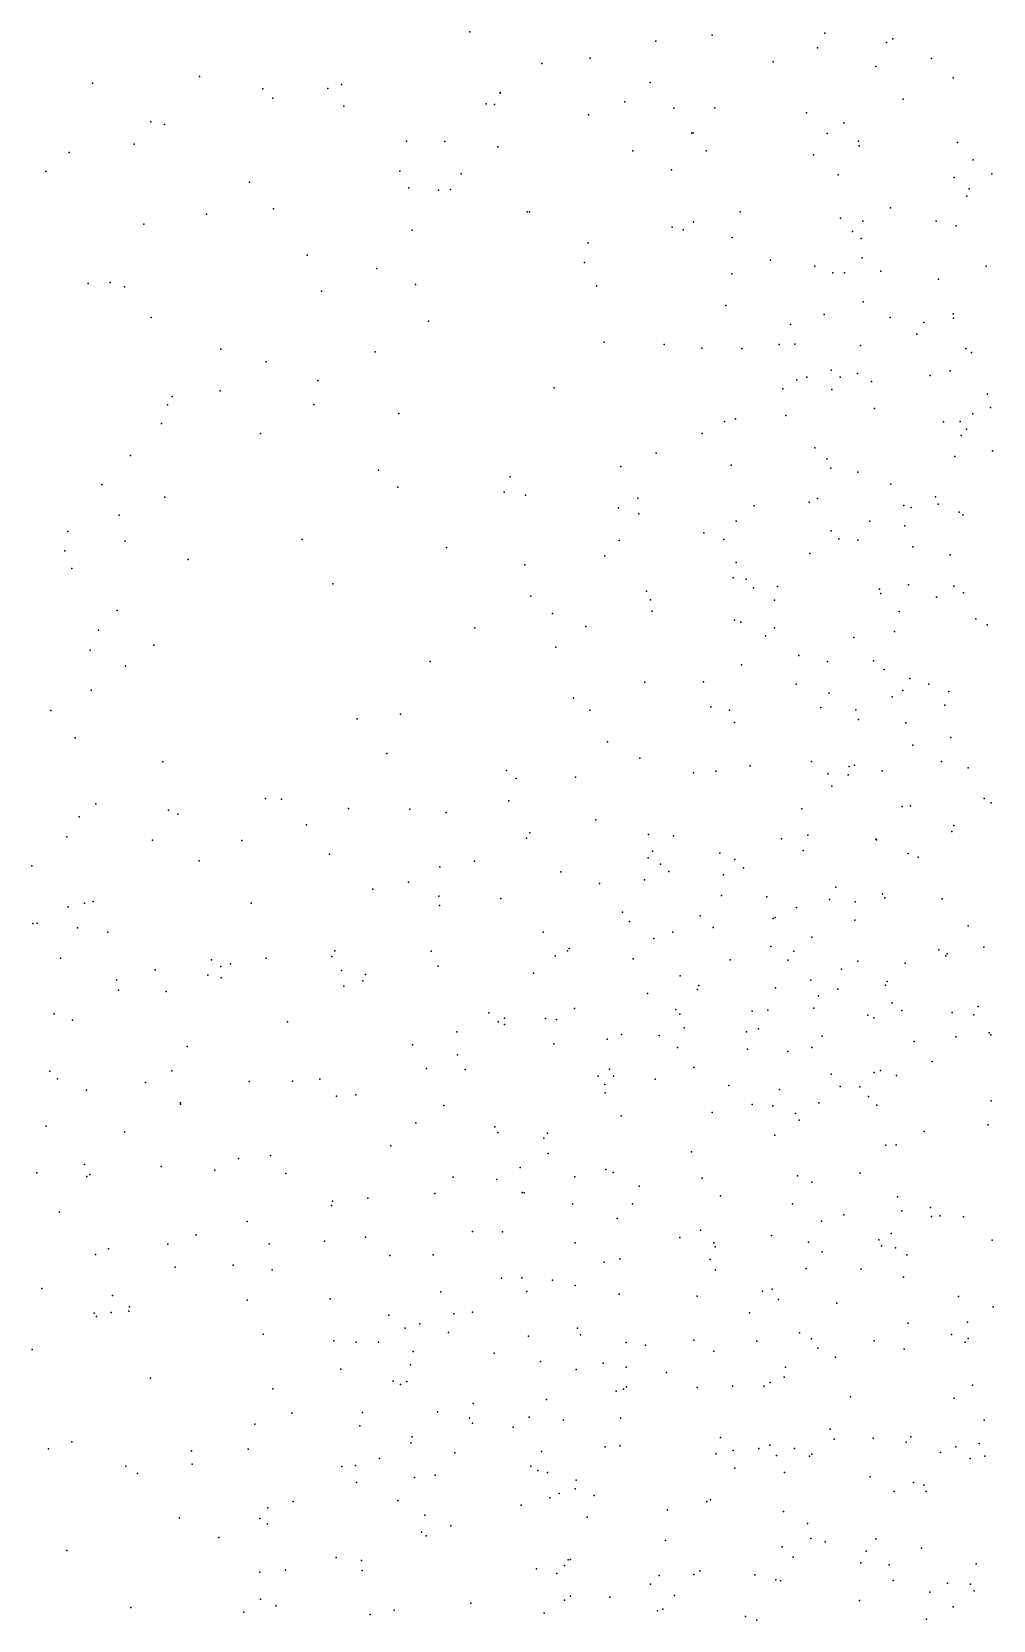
# Model space of a CAD drawing. Header units: metres. Extents: x -23.9 to 23.9, y -28.5 to 28.5.
# Drawn here: x -16.003 to -13.169, y -9.364 to -4.682 of the extents above; entities that cross this region are included whole.
import ezdxf

# ---------------------------------------------------------------- set-up
doc = ezdxf.new("R2010")
doc.units = ezdxf.units.M

msp = doc.modelspace()

# ---------------------------------------------------------------- linework, layer by layer
for p in [(-14.712, -4.6818, 16.0831), (-14.1634, -4.7091, 8.991), (-13.997, -4.6921, -2.0594), (-13.665, -4.6859, 11.8808), (-13.4836, -4.7134, -0.594), (-13.4643, -4.7027, 3.5914), (-14.4989, -4.7752, 11.2746), (-14.3569, -4.76, 10.2564), (-13.8177, -4.7703, 2.2617), (-13.6867, -4.7296, 9.0504), (-13.3505, -4.7601, 9.8745), (-15.5088, -4.814, 16.7368), (-13.5144, -4.7843, 0.3115), (-13.2863, -4.8178, -2.3926), (-15.8236, -4.8332, 10.9953), (-15.3223, -4.8502, 4.0343), (-15.1299, -4.8491, 8.7017), (-15.0896, -4.8375, 14.6776), (-14.6222, -4.8629, 15.4747), (-14.6221, -4.8604, 12.0077), (-14.1799, -4.8317, -0.0229), (-15.2925, -4.8771, 11.7985), (-15.0834, -4.9015, 10.0284), (-14.663, -4.8942, 14.2929), (-14.6389, -4.8966, 3.1367), (-14.2545, -4.8885, 1.3596), (-14.1103, -4.9068, 4.5169), (-13.989, -4.9063, -0.4352), (-13.434, -4.8804, 4.5979), (-15.652, -4.9477, 8.3531), (-15.6121, -4.9551, 4.2333), (-14.3616, -4.9265, 4.2683), (-13.7189, -4.9205, -0.0607), (-13.6092, -4.9499, 13.8036), (-14.8978, -5.0039, 16.5428), (-14.7854, -5.0055, 8.8285), (-14.0572, -4.9803, 13.8138), (-14.0528, -4.9793, 1.8442), (-13.6578, -4.9813, -0.9001), (-13.5655, -5.0045, 3.3774), (-13.2736, -5.0078, 12.3154), (-15.893, -5.0378, 3.7539), (-15.7009, -5.0127, 15.0788), (-14.6287, -5.0208, 14.6398), (-14.2313, -5.0329, 9.0964), (-14.0149, -5.0326, 14.673), (-13.6987, -5.045, -2.4971), (-13.5634, -5.0182, 9.2237), (-15.9619, -5.0932, 4.1663), (-14.9184, -5.093, 14.9693), (-14.7374, -5.1009, 16.1794), (-14.1169, -5.0888, -1.6149), (-13.6257, -5.103, 2.5463), (-13.228, -5.0588, 2.5627), (-13.1723, -5.1009, 4.8223), (-15.3613, -5.1251, 16.7018), (-14.8911, -5.1419, 4.0854), (-14.8039, -5.1491, 3.366), (-14.7689, -5.1467, 9.8687), (-13.2838, -5.1111, -1.4021), (-13.2394, -5.1451, 13.6055), (-13.2469, -5.1665, 7.1968), (-15.4876, -5.2193, 8.7567), (-15.2906, -5.2037, 13.8894), (-14.5421, -5.2126, 3.661), (-14.5353, -5.2122, 9.3244), (-14.0521, -5.2417, 1.2656), (-13.9148, -5.2123, -1.3444), (-13.619, -5.2316, 14.3642), (-13.5533, -5.2403, 9.6325), (-13.4712, -5.2006, 13.2922), (-13.3369, -5.2401, 16.1937), (-15.6728, -5.2487, 14.2802), (-14.8811, -5.267, 15.7923), (-14.1149, -5.2581, 0.8979), (-14.0823, -5.2653, 4.5962), (-13.9383, -5.2881, 9.2902), (-13.583, -5.2704, 12.2364), (-13.2779, -5.254, 5.1887), (-14.3624, -5.3041, 9.7152), (-13.5575, -5.2911, 6.7901), (-15.1912, -5.34, 15.586), (-14.9859, -5.3798, 14.1602), (-14.3736, -5.3616, 14.9087), (-13.8253, -5.3553, 13.1178), (-13.6942, -5.3722, -1.6959), (-13.5546, -5.3483, 19.2231), (-13.1898, -5.3727, 16.55), (-15.8364, -5.4242, 16.7206), (-15.772, -5.4207, 8.3865), (-14.8718, -5.4264, 13.8445), (-14.3378, -5.4302, 4.0845), (-13.939, -5.3952, 9.776), (-13.6411, -5.3919, 0.8442), (-13.6066, -5.392, 19.6134), (-13.4997, -5.3877, 3.4113), (-13.3296, -5.4108, -14.1452), (-15.7296, -5.4333, 9.1243), (-15.1486, -5.4465, 8.8266), (-15.6509, -5.5242, 14.7185), (-13.9566, -5.489, 1.6519), (-13.6667, -5.5155, 2.4367), (-13.5518, -5.4779, 15.9624), (-13.4721, -5.5243, 6.4179), (-13.2863, -5.5129, 13.2141), (-14.8339, -5.5348, 9.1225), (-13.7659, -5.545, 14.6467), (-13.3735, -5.5385, 9.8931), (-13.2855, -5.526, 2.4838), (-15.4456, -5.6176, 13.8973), (-14.3154, -5.5968, 9.9414), (-14.1385, -5.6033, 4.3547), (-14.028, -5.6139, 3.6137), (-13.9094, -5.6151, -2.0727), (-13.7999, -5.6035, 19.182), (-13.7534, -5.6027, 6.9852), (-13.5602, -5.6068, 16.3007), (-13.3937, -5.5728, 15.5846), (-13.2493, -5.6153, -14.7174), (-15.312, -5.6548, 16.5163), (-14.9908, -5.6249, 9.6003), (-13.2323, -5.6272, 12.1703), (-15.1594, -5.7095, 15.929), (-13.7475, -5.7081, 4.9882), (-13.7177, -5.6995, 6.6523), (-13.646, -5.6796, -14.7249), (-13.6199, -5.6995, 1.5212), (-13.5685, -5.6888, 18.8556), (-13.3543, -5.6953, 14.3673), (-13.2951, -5.6809, 7.5754), (-15.5894, -5.7566, 8.2717), (-15.4479, -5.7397, 13.0886), (-14.4627, -5.7308, 14.8595), (-13.7884, -5.7337, -13.7953), (-13.6446, -5.7359, 7.3297), (-13.5278, -5.7126, 5.3218), (-13.1855, -5.7502, 1.5862), (-15.6029, -5.781, 9.2678), (-15.1719, -5.7807, 8.6778), (-13.5184, -5.7924, 3.786), (-13.1769, -5.7889, -13.6522), (-15.621, -5.8361, 14.8579), (-14.921, -5.8073, 14.2412), (-13.9612, -5.8306, 9.893), (-13.9287, -5.8222, 3.9833), (-13.7803, -5.8127, 4.2896), (-13.3148, -5.8318, 11.8477), (-13.2659, -5.8306, 18.7277), (-13.2286, -5.808, 12.5978), (-15.3282, -5.8654, 15.6568), (-14.0265, -5.8662, 12.4526), (-13.2633, -5.8714, 6.2643), (-13.2474, -5.8527, 1.9233), (-15.7124, -5.9307, 13.4689), (-14.1625, -5.9237, 9.365), (-13.6943, -5.9079, 9.5739), (-13.6588, -5.9404, -2.5169), (-13.282, -5.9338, 16.6409), (-13.1712, -5.9167, -14.8617), (-14.9805, -5.9735, 12.8575), (-14.2663, -5.9629, 9.7375), (-13.941, -5.9588, 9.0161), (-13.6475, -5.968, 19.9645), (-13.5681, -5.9796, -14.8928), (-15.7964, -6.0162, 15.1104), (-14.9241, -6.024, 8.6681), (-14.6103, -6.0388, 13.9594), (-14.5925, -5.9937, 14.5935), (-13.4708, -6.0156, 7.4489), (-15.611, -6.0539, 13.7782), (-14.5471, -6.0476, 8.6443), (-14.2732, -6.085, 18.3392), (-14.2159, -6.0568, 17.799), (-13.8735, -6.0791, 18.1534), (-13.7109, -6.0678, 4.68), (-13.6866, -6.0578, 7.1394), (-13.4322, -6.078, -1.9167), (-13.4109, -6.0838, 9.0991), (-13.3388, -6.0528, 9.5881), (-13.3307, -6.074, 10.2388), (-15.7453, -6.1061, 14.2834), (-14.2135, -6.1024, 13.5267), (-13.9265, -6.1241, -14.672), (-13.5325, -6.1245, 14.2347), (-13.2692, -6.0972, -2.8879), (-13.2578, -6.1057, 20.0807), (-15.8964, -6.1544, 0.0714), (-15.2057, -6.1786, 8.2335), (-14.0216, -6.1586, 14.1124), (-13.9627, -6.1782, 11.9948), (-13.6465, -6.1526, 5.4528), (-13.6238, -6.1759, -13.591), (-13.4288, -6.1377, -2.2939), (-15.9051, -6.2117, -3.7974), (-15.7273, -6.1829, 14.6741), (-14.7807, -6.202, 13.0907), (-14.2715, -6.1816, 8.789), (-13.7092, -6.2196, 10.1093), (-13.5682, -6.1799, 11.7289), (-13.4058, -6.1998, 6.0101), (-13.2958, -6.2234, 4.3045), (-15.8851, -6.2635, 0.5763), (-15.5418, -6.2368, 16.2331), (-14.5497, -6.2528, 12.7775), (-14.3138, -6.2268, 8.3764), (-13.9268, -6.246, -13.8226), (-15.115, -6.3087, 13.2744), (-13.9355, -6.2914, 6.9061), (-13.8968, -6.2949, 7.5833), (-13.8042, -6.317, 16.8642), (-13.4185, -6.3123, 12.4285), (-13.2843, -6.316, -9.7984), (-14.5321, -6.3448, 18.6001), (-14.1904, -6.3302, 18.8891), (-14.1788, -6.3562, 7.1822), (-13.8753, -6.3203, 13.7436), (-13.8139, -6.3568, 17.5499), (-13.5035, -6.325, 19.9122), (-13.4998, -6.337, 4.7653), (-13.336, -6.3482, 9.9014), (-13.2567, -6.3351, 18.8475), (-15.7516, -6.3876, 12.6762), (-14.4674, -6.3964, 19.1009), (-14.1744, -6.3894, 16.8417), (-13.4456, -6.3904, -3.1702), (-13.2197, -6.4123, 16.0062), (-15.8067, -6.4457, -4.4491), (-14.6965, -6.4389, 9.2382), (-14.3692, -6.4346, 8.1063), (-13.9309, -6.4157, 17.17), (-13.9128, -6.4222, 8.6869), (-13.8134, -6.4382, 16.4324), (-13.4601, -6.4491, 16.7257), (-13.1866, -6.4302, 12.7057), (-15.8304, -6.5046, 8.1311), (-15.6432, -6.49, 0.3494), (-14.4585, -6.4956, 17.4514), (-13.8395, -6.4623, 5.805), (-13.5796, -6.467, 6.6746), (-15.7271, -6.5515, 12.9817), (-14.8284, -6.5375, 18.0815), (-13.911, -6.5477, 12.5426), (-13.7418, -6.52, -14.6428), (-13.6569, -6.5378, 7.8464), (-13.5212, -6.5355, 17.2047), (-14.1954, -6.5983, 13.1422), (-14.0224, -6.5977, 6.6772), (-13.4904, -6.5613, 19.5711), (-13.4141, -6.5875, 11.5151), (-15.8279, -6.622, -0.2793), (-14.4056, -6.6457, 16.6262), (-13.7494, -6.6042, 18.7776), (-13.6527, -6.6316, -10.6545), (-13.4668, -6.6421, -13.7217), (-13.4354, -6.6234, 16.4321), (-13.3588, -6.6046, -2.281), (-13.2993, -6.6264, -3.3961), (-15.9467, -6.6818, -5.1638), (-14.9158, -6.6926, 18.9307), (-14.3576, -6.6815, 7.0911), (-14.0009, -6.6715, 13.5702), (-13.9464, -6.6809, 16.2179), (-13.677, -6.6734, 5.0207), (-13.5736, -6.6802, 6.1651), (-13.3113, -6.6668, 8.392), (-15.0439, -6.7068, 7.9485), (-13.931, -6.718, 5.4983), (-13.5654, -6.7092, -11.0777), (-13.4267, -6.7187, -14.5256), (-15.8754, -6.763, -4.0603), (-14.3059, -6.7748, 7.5533), (-13.4055, -6.7846, -14.1364), (-13.2939, -6.7617, 7.7756), (-15.6165, -6.8337, 0.1526), (-14.9563, -6.8086, 7.6193), (-14.2105, -6.8229, 19.4582), (-13.704, -6.8322, -10.2513), (-13.3212, -6.8329, -13.4473), (-14.6034, -6.8594, 19.4123), (-14.3996, -6.8787, 17.2176), (-14.0527, -6.8657, 7.8243), (-13.9862, -6.8608, -11.0323), (-13.8854, -6.8452, 8.7289), (-13.6553, -6.8685, 18.5798), (-13.5966, -6.8721, 12.492), (-13.5931, -6.8477, 6.5473), (-13.5773, -6.8431, 17.4669), (-13.496, -6.8603, 18.1617), (-13.2423, -6.8512, 17.1166), (-14.5747, -6.8826, 17.5245), (-13.6448, -6.9049, 16.1732), (-15.8137, -6.9575, 13.2199), (-15.3138, -6.9413, 0.5279), (-15.267, -6.9439, 13.3234), (-15.0692, -6.9715, 2.4701), (-14.8882, -6.9726, 18.4299), (-14.5964, -6.9481, 13.1446), (-13.7324, -6.9723, 19.1727), (-13.4369, -6.9649, -2.425), (-13.4123, -6.9633, 4.941), (-13.1949, -6.9414, -14.9873), (-13.1745, -6.954, -9.7019), (-15.8635, -6.996, -0.231), (-15.5997, -6.9762, 0.8383), (-15.5723, -6.9873, -4.7163), (-15.1932, -7.0188, 0.9925), (-14.7818, -6.983, 2.1856), (-14.34, -7.004, 1.9018), (-13.2849, -7.0207, -13.7297), (-15.9001, -7.0543, 8.3345), (-15.6468, -7.0647, -5.3648), (-15.3835, -7.0655, 1.9203), (-14.5449, -7.0585, 12.4568), (-14.5345, -7.0429, 16.9085), (-14.1845, -7.0478, 8.7093), (-14.1114, -7.0515, 1.5217), (-13.7926, -7.0606, 8.3967), (-13.7156, -7.0492, 6.0191), (-13.5145, -7.0612, -15.0063), (-13.5132, -7.0637, -14.3695), (-13.2903, -7.0393, 6.7131), (-15.1253, -7.1055, 7.2897), (-14.1733, -7.0965, -10.5358), (-13.9743, -7.1024, 16.1504), (-13.7289, -7.0952, -11.3622), (-13.4198, -7.1037, 9.6988), (-13.3902, -7.1145, 17.3217), (-16.003, -7.1405, -4.2747), (-15.5092, -7.1256, 7.7166), (-14.8001, -7.143, 19.2686), (-14.6982, -7.1259, 18.0525), (-14.4429, -7.1577, 9.0028), (-14.1861, -7.1167, 17.4322), (-14.1497, -7.1356, 12.8516), (-14.1245, -7.1563, 6.7749), (-13.9303, -7.1211, 8.9397), (-13.9047, -7.1456, -10.1652), (-14.9978, -7.2093, 2.7575), (-14.8924, -7.188, 9.105), (-14.3293, -7.192, 19.4638), (-14.197, -7.1809, 5.7336), (-13.9636, -7.1667, 19.3733), (-13.6327, -7.2032, 5.3022), (-15.848, -7.2501, 3.1083), (-15.8223, -7.2456, 0.1544), (-15.3565, -7.25, 1.2715), (-14.8028, -7.229, 13.0577), (-14.6199, -7.2363, 2.5673), (-13.9692, -7.2274, 9.3506), (-13.8356, -7.2319, 8.0299), (-13.6514, -7.2388, 13.8052), (-13.5754, -7.246, -10.0462), (-13.4952, -7.223, 16.2795), (-13.4879, -7.234, 1.6574), (-13.3191, -7.2371, -3.2013), (-15.8957, -7.2607, 2.716), (-14.8014, -7.257, 0.8251), (-14.2615, -7.2769, 7.9386), (-14.033, -7.2872, 17.7034), (-13.8176, -7.2953, 17.9899), (-13.8111, -7.2922, -14.466), (-13.7487, -7.263, 2.4364), (-13.5764, -7.3001, 9.4613), (-15.9994, -7.3096, 13.2172), (-15.9872, -7.3092, 0.4494), (-15.8679, -7.3227, -6.9784), (-15.7789, -7.3355, -6.4617), (-14.4955, -7.3357, 1.5075), (-14.2405, -7.304, 2.4736), (-14.1128, -7.3351, -11.1232), (-13.9942, -7.3218, 7.642), (-13.703, -7.35, 1.3397), (-13.2422, -7.317, -2.6523), (-15.1093, -7.3908, 5.9613), (-14.8259, -7.3916, 18.5721), (-14.4235, -7.3904, 5.9319), (-14.4183, -7.3838, 16.753), (-14.1691, -7.3545, 7.1849), (-13.8245, -7.3782, -3.0015), (-13.7568, -7.3919, 8.7782), (-13.3294, -7.3874, 7.0221), (-13.1965, -7.3794, -12.5788), (-15.9182, -7.4121, 5.8545), (-15.4735, -7.417, -5.1096), (-15.4458, -7.437, 1.659), (-15.4173, -7.4292, 6.5977), (-15.3115, -7.4119, 7.2795), (-15.1186, -7.4074, 1.5521), (-14.8045, -7.4358, 6.8306), (-14.4601, -7.405, 12.6279), (-14.2301, -7.4138, 9.5558), (-13.9444, -7.4171, 12.7925), (-13.774, -7.4185, 18.693), (-13.5673, -7.4211, 6.3858), (-13.4279, -7.4273, -15.3288), (-13.3087, -7.4057, 5.4663), (-13.3049, -7.3996, 16.9333), (-15.7528, -7.4761, -4.4027), (-15.6392, -7.4467, 1.3021), (-15.4841, -7.462, -4.7722), (-15.4451, -7.4706, 5.7556), (-15.0895, -7.4483, 13.6601), (-15.027, -7.4789, 6.3181), (-15.0187, -7.4603, 8.6873), (-14.5238, -7.4563, 18.3254), (-14.0914, -7.4641, 9.9303), (-13.7068, -7.4773, 6.9329), (-13.6163, -7.4446, 17.2952), (-13.481, -7.4814, -14.0563), (-15.7476, -7.5065, 2.1429), (-15.6065, -7.5102, 7.8587), (-15.0831, -7.495, 9.34), (-14.1879, -7.5163, 16.5052), (-14.0404, -7.5044, 19.1841), (-14.0366, -7.4932, 13.1636), (-13.8107, -7.4993, 16.3448), (-13.6834, -7.5235, 10.4044), (-13.6266, -7.5034, -3.4664), (-13.4858, -7.4916, 7.3652), (-15.9367, -7.5766, 1.0787), (-14.6554, -7.573, 11.7466), (-14.4035, -7.5601, 12.2727), (-14.1039, -7.5634, 0.5051), (-14.0924, -7.5777, -12.6073), (-13.8794, -7.5688, 5.2), (-13.8326, -7.5651, 7.9565), (-13.6979, -7.5591, 13.5448), (-13.5383, -7.5806, 10.0911), (-13.4668, -7.5435, 16.6474), (-13.4383, -7.5662, -11.902), (-13.2901, -7.5723, 13.4571), (-13.2256, -7.5788, 2.3133), (-13.2132, -7.5549, 9.9428), (-15.8832, -7.5952, 3.4982), (-15.2487, -7.6002, 2.8758), (-14.7497, -7.6294, 9.3579), (-14.6281, -7.5998, 18.951), (-14.6098, -7.6081, 6.5411), (-14.6089, -7.5893, 7.2334), (-14.4887, -7.5896, 0.7439), (-14.4564, -7.593, 12.9579), (-14.0793, -7.6176, 6.4965), (-13.8959, -7.6297, 17.1065), (-13.8602, -7.6206, 2.5815), (-13.5203, -7.5879, 8.9323), (-15.5445, -7.6725, 0.0192), (-14.8803, -7.6676, 11.3201), (-14.4637, -7.6642, 2.5322), (-14.3067, -7.6513, 18.5631), (-14.2648, -7.6367, 0.1727), (-14.1531, -7.6403, -10.9715), (-14.0997, -7.675, 0.8916), (-13.7038, -7.6752, 13.2121), (-13.6726, -7.6423, -12.8881), (-13.4019, -7.6575, 12.9957), (-13.2786, -7.6444, -3.5915), (-13.1804, -7.6318, 5.7842), (-13.1752, -7.6385, 12.6512), (-14.7479, -7.6968, 0.9637), (-13.893, -7.6804, 16.7013), (-13.7741, -7.6873, -11.256), (-13.3487, -7.7167, 6.3292), (-15.9496, -7.7454, -6.2332), (-15.9267, -7.7676, -4.4766), (-15.5905, -7.7443, 5.5288), (-15.1535, -7.7693, 1.5399), (-14.839, -7.7378, 2.8435), (-14.7251, -7.7403, 0.2502), (-14.3337, -7.7599, 5.3627), (-14.3001, -7.7389, 7.9716), (-14.2885, -7.76, -12.836), (-14.1648, -7.7689, 1.2319), (-14.0515, -7.7343, -3.0836), (-13.6459, -7.7539, 9.8094), (-13.5198, -7.7491, 1.4289), (-13.5006, -7.7432, -15.4305), (-13.4534, -7.7583, -10.2196), (-15.8417, -7.8008, -5.3328), (-15.668, -7.7783, -4.7562), (-15.362, -7.7755, 7.4136), (-15.2344, -7.7746, 5.3851), (-15.0473, -7.8146, 0.1153), (-14.3135, -7.7848, -12.2821), (-14.3128, -7.8091, -11.4012), (-13.9485, -7.7872, 10.0655), (-13.7984, -7.7994, 0.72), (-13.6196, -7.7905, -14.144), (-13.5615, -7.7911, 12.4715), (-15.5649, -7.8388, 1.7874), (-15.5644, -7.8425, 2.7029), (-15.105, -7.8186, 9.0155), (-14.788, -7.8465, 8.3919), (-13.8791, -7.8435, -14.8235), (-13.8184, -7.8473, 6.5434), (-13.6829, -7.8385, -2.346), (-13.5365, -7.8197, 7.7876), (-13.5118, -7.8455, 2.324), (-13.1751, -7.8328, 8.8672), (-15.9602, -7.9075, 2.3771), (-14.8703, -7.8975, 13.7605), (-14.6375, -7.9097, 7.3627), (-14.2654, -7.8772, 12.772), (-13.9971, -7.867, -11.985), (-13.7519, -7.8697, 8.5082), (-13.741, -7.89, -3.5654), (-13.1833, -7.9035, -14.0675), (-15.7294, -7.9242, 0.1828), (-14.6292, -7.9256, 5.6878), (-14.4939, -7.9431, -10.6167), (-14.4825, -7.9281, -12.5597), (-13.8127, -7.9335, -14.4749), (-13.3725, -7.9226, -0.1112), (-15.3932, -8.0026, 1.2509), (-15.2996, -7.9933, 8.039), (-14.9442, -7.9649, 5.3909), (-14.4809, -7.9877, 7.7878), (-14.0582, -7.9827, -2.7901), (-13.4851, -7.9634, -10.5366), (-13.4543, -7.9619, -13.0714), (-15.9876, -8.0449, -5.657), (-15.8479, -8.0208, 3.4338), (-15.8316, -8.0495, 8.5191), (-15.6215, -8.0264, 2.1996), (-15.4633, -8.0367, 13.8016), (-15.2541, -8.0467, 7.7035), (-14.5633, -8.0296, 1.8197), (-14.3109, -8.0351, 9.6639), (-14.2887, -8.044, -12.0539), (-13.5613, -8.0454, -11.8643), (-15.8406, -8.0558, -6.4673), (-14.7608, -8.0574, -10.9127), (-14.6322, -8.065, 2.4937), (-14.4021, -8.0562, 6.952), (-14.2122, -8.084, -13.1297), (-14.0264, -8.0602, 12.5387), (-13.7452, -8.0538, 5.2433), (-13.7029, -8.0724, 1.4825), (-15.119, -8.1415, 1.7711), (-15.1163, -8.1279, 13.8134), (-15.0122, -8.1197, 0.9747), (-14.8149, -8.1053, 8.0515), (-14.5574, -8.1032, 13.1772), (-14.551, -8.1039, 1.1667), (-14.4086, -8.1359, -0.1423), (-14.2318, -8.1361, 5.4263), (-13.9731, -8.1131, 9.7507), (-13.7605, -8.1367, -14.9867), (-13.4507, -8.1159, -14.2718), (-15.9208, -8.1612, 5.6386), (-15.3681, -8.1887, 11.573), (-14.2773, -8.1793, 1.6228), (-13.6747, -8.1878, 6.3734), (-13.6095, -8.1686, 1.846), (-13.4378, -8.157, -15.7374), (-13.3532, -8.1474, -6.4537), (-13.3503, -8.1732, 0.6065), (-13.325, -8.1712, 2.246), (-13.2559, -8.1745, 13.1447), (-15.518, -8.2278, 0.9669), (-15.0189, -8.2349, 0.4199), (-14.7039, -8.2178, 13.5089), (-14.6156, -8.2188, 11.9533), (-14.0927, -8.2351, 4.3952), (-14.0314, -8.214, 4.8983), (-13.8219, -8.2296, 2.1455), (-13.4696, -8.2234, 12.6031), (-15.8154, -8.2855, 11.0068), (-15.7766, -8.269, 11.7278), (-15.6014, -8.2548, 0.6021), (-15.3036, -8.2543, 2.2746), (-15.14, -8.2465, 11.8186), (-14.8193, -8.2864, 0.0728), (-14.4007, -8.2513, -11.6692), (-13.9925, -8.2511, -13.4028), (-13.9884, -8.263, -11.7145), (-13.7132, -8.2497, -3.4825), (-13.6726, -8.2777, 0.7908), (-13.5054, -8.2421, 4.7245), (-13.4983, -8.2601, -0.4113), (-13.4566, -8.266, -2.3801), (-13.4231, -8.2863, 5.7315), (-13.172, -8.2432, 9.2216), (-15.5803, -8.3227, 13.6017), (-15.4094, -8.3166, 12.0918), (-15.2942, -8.3303, 8.9845), (-14.9478, -8.2883, 2.1609), (-14.316, -8.3086, -2.7841), (-14.2693, -8.2984, 5.7502), (-14.0034, -8.3003, 1.8419), (-13.987, -8.3305, 6.2263), (-13.7196, -8.327, -0.13), (-13.5576, -8.3291, -13.626), (-14.6184, -8.3556, 5.8379), (-14.5579, -8.3545, 7.1331), (-14.4674, -8.3615, -12.8462), (-14.4011, -8.3773, 12.5637), (-13.4331, -8.3526, 4.3755), (-15.9736, -8.3856, 10.5671), (-15.7653, -8.4069, -5.1043), (-15.3676, -8.4206, 7.287), (-15.1231, -8.416, 13.6326), (-14.797, -8.3954, -11.2931), (-14.5437, -8.3948, -12.4285), (-14.2716, -8.4026, -10.3569), (-14.0415, -8.4085, -3.1768), (-13.8488, -8.394, 5.5716), (-13.8201, -8.3879, 9.4963), (-13.8015, -8.4184, 12.6012), (-13.271, -8.4093, 1.8878), (-15.8192, -8.4582, -6.9527), (-15.8117, -8.4687, -5.5139), (-15.7689, -8.4562, 6.7376), (-15.7164, -8.4527, 5.726), (-15.7151, -8.4403, 8.9255), (-14.9507, -8.4647, 5.522), (-14.7587, -8.4608, 0.9995), (-14.7035, -8.456, 9.5353), (-13.887, -8.4579, -8.4567), (-13.6299, -8.4286, -14.2542), (-13.1686, -8.4398, 12.5076), (-14.9021, -8.503, 9.1792), (-14.8588, -8.4902, 13.2576), (-14.7749, -8.5156, -10.7584), (-14.3945, -8.5031, -3.2518), (-13.7393, -8.5162, -8.8893), (-13.419, -8.4875, -7.0412), (-13.244, -8.4855, -3.3262), (-16.0018, -8.5655, 6.4851), (-15.3207, -8.5207, 5.5018), (-15.1126, -8.5402, -13.2105), (-15.0463, -8.544, 12.305), (-14.9804, -8.5443, 11.1669), (-14.5389, -8.5267, -2.4667), (-14.3849, -8.5225, 1.15), (-14.2509, -8.5449, -13.4759), (-14.1942, -8.5524, -8.7514), (-14.0517, -8.5376, -2.3), (-13.8659, -8.5413, -13.7761), (-13.7046, -8.534, -14.6422), (-13.6853, -8.5621, -3.163), (-13.5201, -8.5397, -8.4963), (-13.431, -8.5641, 5.1451), (-13.2921, -8.5218, 5.5059), (-13.2517, -8.5438, -15.7372), (-13.2426, -8.5336, -2.695), (-14.8864, -8.6109, -12.5935), (-14.8782, -8.5713, 12.765), (-14.6396, -8.5768, 10.0621), (-14.5035, -8.601, 4.6559), (-14.319, -8.6062, -6.792), (-13.992, -8.57, 1.0349), (-13.6338, -8.5877, -15.3498), (-15.6534, -8.6501, 13.184), (-15.0917, -8.6238, 7.1793), (-14.9375, -8.659, -12.2396), (-14.8974, -8.6594, 10.4978), (-14.3986, -8.6243, 5.004), (-14.2505, -8.6173, 12.0501), (-14.1321, -8.6335, -7.0784), (-13.785, -8.6476, 0.6607), (-13.7814, -8.6179, 3.9931), (-15.2925, -8.6819, 6.3444), (-14.9155, -8.6691, 5.8515), (-14.28, -8.6879, 9.5814), (-14.2585, -8.6828, -11.6465), (-14.2501, -8.6754, 0.0176), (-14.0418, -8.6774, -9.0852), (-13.9369, -8.6741, -11.9269), (-13.8448, -8.674, -10.4966), (-13.8261, -8.6627, -6.1382), (-13.5898, -8.7054, -5.8877), (-13.2297, -8.671, -0.5876), (-15.2366, -8.7529, 5.9276), (-15.0279, -8.7508, 6.6987), (-14.8067, -8.7492, -4.9264), (-14.7021, -8.7248, -13.7146), (-14.4853, -8.7133, 10.4116), (-13.2833, -8.7089, -8.9968), (-15.3454, -8.7856, -13.3011), (-15.0362, -8.7905, -13.6992), (-14.7127, -8.7675, 0.6216), (-14.7039, -8.783, -11.869), (-14.5836, -8.7946, 11.4154), (-14.5369, -8.7646, 0.1827), (-14.4352, -8.7739, -8.6551), (-14.2674, -8.7679, -10.487), (-13.6497, -8.8003, -9.1667), (-13.1953, -8.7735, 7.132), (-15.8846, -8.8378, 10.8467), (-14.8852, -8.8409, 9.5217), (-14.882, -8.8228, 10.0677), (-13.9726, -8.8247, -7.3124), (-13.8268, -8.848, -14.7284), (-13.6379, -8.8301, 0.3754), (-13.5223, -8.827, -2.5921), (-13.4256, -8.8391, 12.0928), (-13.412, -8.8234, -15.2485), (-13.2105, -8.8424, 9.58), (-15.9541, -8.8587, -5.2974), (-15.5319, -8.8643, 12.255), (-15.3649, -8.8592, 9.1752), (-14.9779, -8.8873, -4.5977), (-14.7562, -8.8703, -3.1407), (-14.5001, -8.8659, -2.2308), (-14.3128, -8.8521, -7.4646), (-14.2688, -8.8499, 0.8122), (-13.9852, -8.873, 5.3191), (-13.9356, -8.8634, 11.8908), (-13.8599, -8.8569, 9.4549), (-13.8072, -8.8778, -13.8801), (-13.7547, -8.8574, -7.0539), (-13.7103, -8.8799, -10.8854), (-13.7037, -8.8745, 11.6414), (-13.3239, -8.8692, 0.6224), (-13.2786, -8.8528, 8.5817), (-13.2369, -8.8871, -11.2922), (-13.1938, -8.8803, 6.5527), (-15.7259, -8.9092, 11.8632), (-15.6908, -8.9311, 12.5886), (-15.5297, -8.9037, 10.9624), (-15.0888, -8.9104, -2.1998), (-15.049, -8.9071, -5.2834), (-14.8135, -8.9362, -11.3957), (-14.5317, -8.9098, -6.3983), (-14.5116, -8.9222, 4.8221), (-14.4829, -8.9282, 10.004), (-13.9308, -8.9152, -14.3714), (-13.7836, -8.9277, -4.6617), (-13.5317, -8.9409, -3.1065), (-15.0459, -8.9579, -12.0835), (-14.8744, -8.9429, -6.7374), (-14.4009, -8.9767, 4.2534), (-14.3983, -8.951, -8.9755), (-13.4602, -8.9836, -0.2818), (-13.4036, -8.9577, 5.7194), (-13.3733, -8.965, 4.163), (-13.3661, -8.9837, -4.4822), (-15.3072, -9.0327, -2.5963), (-15.232, -9.0133, 9.4531), (-14.9236, -9.011, -7.0886), (-14.5606, -9.0244, -13.8153), (-14.4761, -9.0024, -5.4015), (-14.4482, -8.9902, -11.356), (-14.345, -8.9958, -3.481), (-14.0128, -9.0139, -11.8961), (-14.0018, -9.0082, -4.2749), (-15.5677, -9.0614, -1.9343), (-15.331, -9.0639, -5.0535), (-15.3085, -9.0797, -12.7504), (-14.8446, -9.0535, -2.614), (-14.3653, -9.0598, -8.145), (-14.1287, -9.0377, -10.8546), (-13.7872, -9.0432, -3.3904), (-13.716, -9.0785, -11.6433), (-15.4515, -9.1199, -13.2492), (-14.8536, -9.1042, -8.9993), (-14.84, -9.1146, -8.4825), (-14.768, -9.0854, -2.0776), (-14.1344, -9.1284, -13.6186), (-13.7067, -9.1224, 5.2549), (-13.5148, -9.1239, 8.6614), (-15.8995, -9.1583, 12.1204), (-13.7911, -9.1469, 4.0326), (-13.6642, -9.1324, -5.0068), (-13.5436, -9.1604, 10.5137), (-13.3802, -9.1514, 0.0383), (-15.3309, -9.222, -11.0539), (-15.2548, -9.2162, -4.5166), (-15.1056, -9.1784, 9.7692), (-15.0306, -9.1872, -13.8011), (-15.029, -9.2172, -1.6656), (-14.5149, -9.2121, -4.349), (-14.4329, -9.2026, 4.6371), (-14.4216, -9.1857, -7.5983), (-14.4144, -9.1842, 10.8209), (-14.0332, -9.2177, 10.5268), (-13.7588, -9.1772, 11.4366), (-13.5587, -9.1947, -7.9791), (-13.4751, -9.2003, 8.0925), (-13.2191, -9.1969, -4.7905), (-14.4554, -9.2258, 1.5726), (-14.1786, -9.2572, 11.3668), (-14.1539, -9.2312, 5.1178), (-14.0512, -9.2284, -1.1423), (-13.8711, -9.2293, -3.931), (-13.8097, -9.244, -7.3998), (-13.7957, -9.2474, -14.7024), (-13.4634, -9.2465, 7.0623), (-13.303, -9.2542, 10.1732), (-13.2361, -9.2572, -11.5772), (-15.3284, -9.3017, -11.4662), (-14.7086, -9.3136, -9.2484), (-14.4326, -9.3045, -1.2113), (-14.4148, -9.2922, -0.78), (-14.2986, -9.2952, -6.2328), (-14.1086, -9.2909, 9.9411), (-13.5633, -9.3057, -2.9625), (-13.356, -9.2812, 4.4749), (-13.2247, -9.2771, -8.3525), (-15.7113, -9.3259, 10.8415), (-15.3782, -9.3395, -9.075), (-15.2822, -9.3213, -2.8382), (-15.0058, -9.3466, -10.5929), (-14.9345, -9.3338, 10.2571), (-14.4925, -9.3423, -8.3169), (-14.1587, -9.3356, 4.2875), (-14.143, -9.3307, -3.4119), (-13.8986, -9.3522, 10.9587), (-13.3657, -9.3604, 9.3058), (-13.2866, -9.3244, 13.056), (-13.8653, -9.3635, -0.6594)]:
    msp.add_point(p)

doc.saveas('drawing.dxf')
